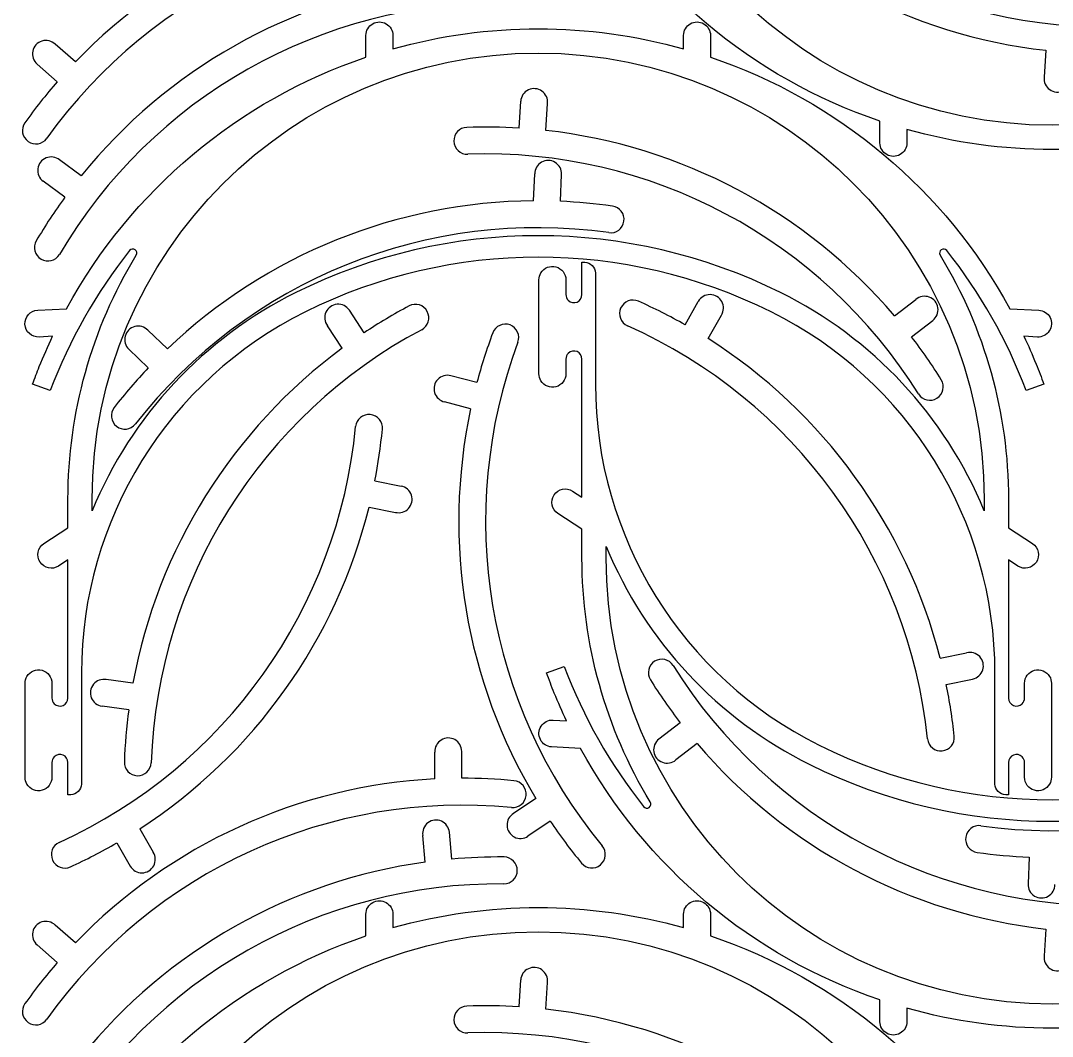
# Model space of a CAD drawing. Extents: x 3 to 3398, y -5 to 2267.
# Drawn here: x 3 to 547, y 800 to 1336 of the extents above; entities that cross this region are included whole.
import ezdxf

# ---------------------------------------------------------------- set-up
doc = ezdxf.new("R2010")
doc.units = 0
doc.layers.add('Capa_1', color=7, linetype='CONTINUOUS')

msp = doc.modelspace()

# ---------------------------------------------------------------- linework, layer by layer
at = {"layer": 'Capa_1', "color": 7}
for points in [[(185.037468, 1316.693563), (185.037468, 1328.166111)], [(366.749713, 1328.166111), (366.749713, 1316.693563)], [(31.803799, 1314.207421), (21.118837, 1323.519343)], [(543.666788, 1320.305648), (542.783736, 1306.159959)], [(22.224568, 1303.755422), (11.539609, 1313.067344)], [(265.772456, 1279.303954), (266.65551, 1293.449641)], [(279.896051, 1278.067013), (280.779103, 1292.212702)], [(456.15617, 1271.467644), (456.15617, 1282.940192)], [(34.888856, 1254.16692), (23.432966, 1262.512151)], [(273.441771, 1240.93336), (274.042184, 1255.093861)], [(287.617293, 1240.687208), (288.217706, 1254.847709)], [(26.257029, 1242.919809), (14.801142, 1251.265041)], [(298.98102, 1191.503991), (298.98102, 1198.590605), (298.98102, 1208.511893)], [(306.067635, 1202.842573), (306.067635, 1198.590605)], [(353.341208, 1175.561483), (360.335952, 1187.888437)], [(463.858192, 1180.252608), (475.091703, 1188.894859)], [(184.119047, 1171.39304), (176.281458, 1183.20204)], [(365.493172, 1168.258352), (372.487915, 1180.585308)], [(472.781479, 1169.235304), (484.01499, 1177.877556)], [(80.263004, 1162.884072), (69.994393, 1172.653202)], [(172.506124, 1163.260018), (164.668535, 1175.069018)], [(539.173556, 1169.103314), (532.096834, 1169.477289)], [(70.236981, 1152.859861), (59.968372, 1162.628992)], [(243.54036, 1145.04702), (229.845472, 1148.698094)], [(240.231898, 1131.260791), (226.53701, 1134.911865)], [(189.736599, 1093.219328), (203.646006, 1090.497446)], [(294.035074, 1087.897408), (294.035272, 1087.897805)], [(294.035272, 1087.897805), (298.98102, 1084.68292)], [(511.168957, 1083.618337), (511.168957, 1077.537937)], [(523.924863, 1083.617572), (523.924863, 1068.420243), (523.926365, 1068.445755), (536.59536, 1060.210457)], [(186.666741, 1079.378015), (200.57615, 1076.656136)], [(298.98102, 1052.60709), (298.98102, 1067.804419), (298.979518, 1067.778907), (286.310523, 1076.014205)], [(15.191586, 1060.210089), (27.860592, 1068.445386), (27.862092, 1068.419874)], [(311.736926, 1052.606324), (311.736926, 1058.686724)], [(27.861876, 978.736391), (27.861876, 1051.541742)], [(528.870611, 1048.326857), (523.924863, 1051.541742)], [(528.870809, 1048.327254), (528.870611, 1048.326857)], [(487.958236, 999.699652), (501.843362, 1002.542809)], [(34.94849, 991.933537), (34.94849, 937.634057)], [(62.097439, 986.569188), (48.047808, 988.436842)], [(491.148765, 985.885653), (505.033891, 988.72881)], [(59.8783, 972.566282), (45.828669, 974.433938)], [(283.732328, 967.121348), (290.809049, 966.747373)], [(350.78136, 965.728264), (339.547849, 957.086013)], [(359.704647, 954.71096), (348.471136, 946.068709)], [(221.39424, 936.043305), (221.376409, 950.216518)], [(235.567008, 936.415715), (235.549177, 950.588928)], [(523.924863, 944.720671), (523.924863, 937.634057), (523.924863, 927.712769)], [(29.279202, 927.712769), (27.861876, 927.712769), (27.861876, 937.634057)], [(516.838249, 933.382089), (516.838249, 937.634057)], [(274.619568, 925.768175), (262.859471, 917.857397)], [(65.677274, 909.757038), (72.779322, 897.491591)], [(282.236137, 913.810172), (270.47604, 905.899397)], [(216.227473, 892.19792), (214.974433, 906.315645)], [(230.313852, 893.804151), (229.060811, 907.921876)], [(53.589502, 902.348138), (60.69155, 890.082691)], [(534.879521, 894.832961), (534.279108, 880.67246)], [(185.037468, 853.28447), (185.037468, 864.757018)], [(366.749713, 864.757018), (366.749713, 853.28447)], [(31.803799, 849.641963), (21.118837, 858.953885)], [(543.666788, 856.896555), (542.783736, 842.750866)], [(22.224568, 839.189963), (11.539609, 848.501886)], [(265.772456, 815.894861), (266.65551, 830.040548)], [(279.896051, 814.65792), (280.779103, 828.803609)], [(456.15617, 808.058551), (456.15617, 819.531099)]]:
    msp.add_lwpolyline(points, dxfattribs=at)
for points in [[(403.767379, 1192.537755)], [(419.138504, 943.686907)]]:
    msp.add_lwpolyline(points, close=True, dxfattribs=at)
for points in [[(547.012512, 1280.784557), (417.090859, 1280.784557), (311.761626, 1386.093767), (311.736926, 1516.015417)], [(782.288099, 1516.015417), (782.263398, 1386.093767), (676.934165, 1280.784557), (547.012512, 1280.784557)], [(347.079585, 1459.27992), (398.062337, 1377.690465), (488.699797, 1329.497672), (584.849714, 1332.8553)], [(456.15617, 1282.940192), (388.731204, 1305.754935), (332.357393, 1353.101311), (298.237096, 1415.570854)], [(359.704647, 1418.120053), (406.385055, 1363.34459), (472.152518, 1328.37541), (543.666788, 1320.305648)], [(221.39424, 1400.608763), (149.520711, 1396.919895), (81.741101, 1366.030947), (31.803799, 1314.207421)], [(261.734208, 1385.568359), (165.968609, 1394.789536), (72.558106, 1352.219917), (16.68953, 1273.895065)], [(216.227473, 1356.763378), (144.948951, 1346.824355), (80.119412, 1310.145565), (34.888856, 1254.16692)], [(257.724794, 1345.296068), (161.519933, 1346.135631), (72.175073, 1295.58674), (23.345556, 1212.69067)], [(185.037468, 1328.166111), (185.037468, 1330.697914), (186.388169, 1333.037398), (188.580776, 1334.3033)], [(188.580776, 1334.3033), (190.773382, 1335.569202), (193.474785, 1335.569202), (195.667391, 1334.3033)], [(195.667391, 1334.3033), (197.859998, 1333.037398), (199.210699, 1330.697914), (199.210699, 1328.166111)], [(199.210699, 1321.079496), (249.361464, 1335.17173), (302.42572, 1335.17173), (352.576485, 1321.079496)], [(352.576485, 1328.166111), (352.576485, 1330.697914), (353.927186, 1333.037397), (356.119792, 1334.303298)], [(356.119792, 1334.303298), (358.312398, 1335.5692), (361.0138, 1335.5692), (363.206406, 1334.303298)], [(363.206406, 1334.303298), (365.399012, 1333.037397), (366.749713, 1330.697914), (366.749713, 1328.166111)], [(199.210699, 1328.166111), (199.210699, 1328.166111), (199.210699, 1321.079496), (199.210699, 1321.079496)], [(352.576485, 1321.079496), (352.576485, 1321.079496), (352.576485, 1328.166111), (352.576485, 1328.166111)], [(14.12317, 1325.193868), (11.660221, 1324.440083), (9.799687, 1322.410034), (9.262975, 1319.890858)], [(21.118837, 1323.519343), (19.264134, 1325.306627), (16.586118, 1325.947653), (14.12317, 1325.193868)], [(9.262975, 1319.890858), (8.726264, 1317.371682), (9.597783, 1314.759568), (11.539609, 1313.067344)], [(40.617785, 1083.618337), (40.642485, 1213.539988), (145.971718, 1318.849198), (275.893371, 1318.849198)], [(275.893371, 1318.849198), (405.815024, 1318.849198), (511.144257, 1213.539988), (511.168957, 1083.618337)], [(27.118159, 1184.062533), (61.238441, 1246.53226), (117.612352, 1293.878781), (185.037468, 1316.693563)], [(366.749713, 1316.693563), (434.174679, 1293.87882), (490.54849, 1246.532444), (524.668787, 1184.062901)], [(542.783736, 1306.159959), (542.49486, 1303.600495), (543.616573, 1301.08565), (545.713939, 1299.590537)], [(22.224568, 1303.755422), (16.186038, 1296.826527), (10.48807, 1289.608046), (5.150858, 1282.12556)], [(270.683041, 1299.409708), (268.357715, 1298.301932), (266.815933, 1296.020355), (266.65551, 1293.449641)], [(277.8489, 1298.782124), (275.751534, 1300.277238), (273.008367, 1300.517483), (270.683041, 1299.409708)], [(280.779103, 1292.212702), (281.067979, 1294.772166), (279.946266, 1297.287011), (277.8489, 1298.782124)], [(545.713939, 1299.590537), (547.811305, 1298.095423), (550.554472, 1297.855178), (552.879798, 1298.962953)], [(5.150858, 1282.12556), (2.879017, 1278.93924), (3.61989, 1274.514588), (6.80576, 1272.242118)], [(238.218517, 1279.682013), (234.307631, 1279.544677), (231.248333, 1276.263346), (231.384896, 1272.352432)], [(265.772456, 1279.303954), (256.59937, 1279.876598), (247.403861, 1280.002767), (238.218517, 1279.682013)], [(6.80576, 1272.242118), (9.991631, 1269.969647), (14.416429, 1270.709644), (16.68953, 1273.895065)], [(463.858192, 1180.252608), (417.177784, 1235.028071), (351.410321, 1269.997251), (279.896051, 1278.067013)], [(623.695184, 1278.554258), (573.544419, 1264.462024), (520.480163, 1264.462024), (470.329398, 1278.554258)], [(470.329398, 1278.554258), (470.329398, 1278.554258), (470.329398, 1271.467644), (470.329398, 1271.467644)], [(231.384896, 1272.352432), (231.521459, 1268.441518), (234.802184, 1265.381572), (238.713125, 1265.517361)], [(476.483254, 1139.092741), (425.500502, 1220.682196), (334.863042, 1268.874989), (238.713125, 1265.517361)], [(459.699477, 1265.330456), (457.506871, 1266.596358), (456.15617, 1268.935841), (456.15617, 1271.467644)], [(470.329398, 1271.467644), (470.329398, 1268.935841), (468.978697, 1266.596358), (466.786091, 1265.330456)], [(16.317975, 1263.570592), (13.930095, 1262.605015), (12.253571, 1260.420535), (11.938463, 1257.864168)], [(23.432966, 1262.512151), (21.429549, 1264.130986), (18.705854, 1264.536169), (16.317975, 1263.570592)], [(466.786091, 1265.330456), (464.593485, 1264.064555), (461.892083, 1264.064555), (459.699477, 1265.330456)], [(11.938463, 1257.864168), (11.623355, 1255.3078), (12.719218, 1252.781584), (14.801142, 1251.265041)], [(277.643056, 1261.32092), (275.400913, 1260.053254), (274.022464, 1257.669476), (274.042184, 1255.093861)], [(284.8352, 1261.196031), (282.638421, 1262.540777), (279.885199, 1262.588585), (277.643056, 1261.32092)], [(288.217706, 1254.847709), (288.326835, 1257.421087), (287.031979, 1259.851286), (284.8352, 1261.196031)], [(26.257029, 1242.919809), (20.84537, 1235.490988), (15.798217, 1227.803365), (11.133457, 1219.884183)], [(273.441771, 1240.93336), (201.475743, 1240.383082), (132.413287, 1212.480039), (80.263004, 1162.884072)], [(313.087291, 1224.147667), (217.815061, 1237.537304), (122.636604, 1199.082711), (63.404721, 1123.26936)], [(315.059799, 1238.183022), (305.958304, 1239.46215), (296.799983, 1240.297866), (287.617293, 1240.687208)], [(321.089835, 1230.179286), (321.634452, 1234.0545), (318.934906, 1237.637639), (315.059799, 1238.183022)], [(403.767379, 1192.537755), (323.203345, 1232.508707), (228.583394, 1232.508707), (148.01936, 1192.537755)], [(313.087291, 1224.147667), (316.962614, 1223.603816), (320.545219, 1226.304071), (321.089835, 1230.179286)], [(11.133457, 1219.884183), (9.147967, 1216.511984), (10.271654, 1212.16874), (13.643461, 1210.182584)], [(398.728003, 1182.380596), (321.338908, 1220.776336), (230.447823, 1220.776336), (153.058728, 1182.380596)], [(60.378409, 1214.734986), (42.69731, 1192.436039), (28.584036, 1167.528122), (18.542451, 1140.900489)], [(63.258772, 1215.159307), (62.337228, 1215.800611), (61.075871, 1215.614794), (60.378409, 1214.734986)], [(63.861686, 1212.310967), (64.444342, 1213.270669), (64.180317, 1214.518002), (63.258772, 1215.159307)], [(488.528197, 1215.159699), (487.606647, 1214.518402), (487.342611, 1213.271071), (487.92526, 1212.311364)], [(491.408557, 1214.735355), (490.711103, 1215.615169), (489.449747, 1215.800996), (488.528197, 1215.159699)], [(533.244497, 1140.900857), (523.202918, 1167.52849), (509.08965, 1192.436406), (491.408557, 1214.735355)], [(13.643461, 1210.182584), (17.015267, 1208.196428), (21.358733, 1209.319256), (23.345556, 1212.69067)], [(27.862092, 1083.617204), (27.862099, 1129.000766), (40.313937, 1173.51443), (63.861686, 1212.310967)], [(298.98102, 1208.511893), (298.98102, 1208.511893), (300.398343, 1208.511893), (300.398343, 1208.511893)], [(300.398343, 1208.511893), (301.901938, 1208.511893), (303.343949, 1207.914591), (304.407148, 1206.851386)], [(487.92526, 1212.311364), (511.473017, 1173.51482), (523.924858, 1129.001145), (523.924863, 1083.617572)], [(276.303855, 1199.299266), (276.303864, 1200.573958), (276.647687, 1201.82505), (277.299099, 1202.920724)], [(277.299099, 1202.920724), (278.929605, 1205.663233), (282.191794, 1206.977966), (285.268332, 1206.132499)], [(285.268332, 1206.132499), (288.34487, 1205.287032), (290.477062, 1202.489862), (290.477083, 1199.299266)], [(304.407148, 1206.851386), (305.470347, 1205.788181), (306.067642, 1204.346168), (306.067635, 1202.842573)], [(276.303855, 1149.692995), (276.303855, 1149.692995), (276.303855, 1199.299266), (276.303855, 1199.299266)], [(290.477083, 1199.299266), (290.477083, 1199.299266), (290.477083, 1191.503991), (290.477083, 1191.503991)], [(306.067635, 1198.590605), (306.067635, 1198.590605), (306.067635, 1144.291124), (306.067635, 1144.291124)], [(148.01936, 1192.537755), (99.486351, 1168.458634), (61.328409, 1127.601168), (40.617785, 1077.537937)], [(511.168957, 1077.537937), (490.458332, 1127.601168), (452.300389, 1168.458635), (403.767379, 1192.537755)], [(176.281458, 1183.20204), (174.857152, 1185.348091), (172.381157, 1186.553066), (169.813503, 1186.349753)], [(217.375305, 1182.566619), (215.538115, 1186.021851), (211.24802, 1187.333918), (207.792424, 1185.497412)], [(290.477083, 1191.503991), (290.477084, 1190.376299), (290.925058, 1189.294794), (291.722457, 1188.497395)], [(291.722457, 1188.497395), (292.938511, 1187.281341), (294.767358, 1186.917561), (296.35621, 1187.575684)], [(296.35621, 1187.575684), (297.945062, 1188.233808), (298.98102, 1189.78423), (298.98102, 1191.503991)], [(328.741621, 1187.980132), (325.166335, 1189.571115), (320.978216, 1187.962982), (319.386526, 1184.388011)], [(353.341208, 1175.561483), (345.347523, 1180.097388), (337.137963, 1184.241834), (328.741621, 1187.980132)], [(366.568594, 1191.479756), (363.992988, 1191.50345), (361.607067, 1190.128655), (360.335952, 1187.888437)], [(372.734112, 1187.774382), (371.504426, 1190.037606), (369.144201, 1191.456062), (366.568594, 1191.479756)], [(372.487915, 1180.585308), (373.86955, 1182.759104), (373.963797, 1185.511158), (372.734112, 1187.774382)], [(482.176503, 1190.139107), (479.764193, 1191.041848), (477.052063, 1190.565538), (475.091703, 1188.894859)], [(486.703854, 1184.549328), (486.321926, 1187.096545), (484.588813, 1189.236366), (482.176503, 1190.139107)], [(5.167833, 1175.805937), (4.961376, 1179.712286), (7.959169, 1183.047095), (11.865365, 1183.256416)], [(11.865365, 1183.256416), (11.865365, 1183.256416), (27.118159, 1184.062533), (27.118159, 1184.062533)], [(153.058728, 1182.380596), (80.710419, 1146.485783), (34.948481, 1072.696867), (34.94849, 991.933537)], [(163.921528, 1182.223354), (162.852712, 1179.879892), (163.138673, 1177.141144), (164.668535, 1175.069018)], [(169.813503, 1186.349753), (167.24585, 1186.146441), (164.990345, 1184.566815), (163.921528, 1182.223354)], [(207.792424, 1185.497412), (199.677308, 1181.182523), (191.776849, 1176.475505), (184.119047, 1171.39304)], [(214.446407, 1172.983159), (217.901276, 1174.821032), (219.212494, 1179.111387), (217.375305, 1182.566619)], [(319.386526, 1184.388011), (317.794837, 1180.81304), (319.402141, 1176.624602), (322.976797, 1175.032206)], [(516.838249, 991.933537), (516.838256, 1072.696869), (471.076315, 1146.485785), (398.728003, 1182.380596)], [(484.01499, 1177.877556), (486.056459, 1179.448093), (487.085782, 1182.002112), (486.703854, 1184.549328)], [(524.668787, 1184.062901), (524.668787, 1184.062901), (539.92159, 1183.256813), (539.92159, 1183.256813)], [(539.92159, 1183.256813), (542.449869, 1183.123189), (544.714808, 1181.650895), (545.863227, 1179.39453)], [(12.6134, 1169.102945), (8.706902, 1168.899352), (5.37429, 1171.899589), (5.167833, 1175.805937)], [(261.043987, 1175.451799), (257.378507, 1176.822256), (253.296014, 1174.962233), (251.924832, 1171.297024)], [(545.863227, 1179.39453), (547.011645, 1177.138164), (546.86907, 1174.440522), (545.489209, 1172.31778)], [(63.078425, 1174.631281), (60.584941, 1173.985645), (58.637628, 1172.038684), (57.991543, 1169.545317)], [(69.994393, 1172.653202), (68.219415, 1174.519687), (65.571909, 1175.276916), (63.078425, 1174.631281)], [(214.446407, 1172.983159), (129.499323, 1127.815991), (75.101376, 1040.761078), (71.743745, 944.611162)], [(251.924832, 1171.297024), (248.706101, 1162.688124), (245.907971, 1153.927774), (243.54036, 1145.04702)], [(265.200565, 1166.333465), (266.570297, 1169.999216), (264.709466, 1174.081341), (261.043987, 1175.451799)], [(481.262268, 957.170945), (471.205737, 1052.852429), (410.867657, 1135.900672), (322.976797, 1175.032206)], [(545.489209, 1172.31778), (544.109348, 1170.195038), (541.701835, 1168.96969), (539.173556, 1169.103314)], [(19.690137, 1169.476892), (19.690137, 1169.476892), (12.6134, 1169.102945), (12.6134, 1169.102945)], [(12.734638, 1153.538416), (14.889587, 1158.921126), (17.209178, 1164.236451), (19.690137, 1169.476892)], [(57.991543, 1169.545317), (57.345457, 1167.051949), (58.102208, 1164.404307), (59.968372, 1162.628992)], [(265.200565, 1166.333465), (231.507631, 1076.217616), (248.450308, 974.97217), (309.646453, 900.735307)], [(487.958236, 999.699652), (470.014145, 1069.394856), (426.232221, 1129.655505), (365.493172, 1168.258352)], [(488.502864, 1146.603465), (483.632404, 1154.397822), (478.385745, 1161.950691), (472.781479, 1169.235304)], [(532.096834, 1169.477289), (534.375444, 1164.664226), (536.517973, 1159.787909), (538.521871, 1154.854145)], [(172.506124, 1163.260018), (114.60783, 1120.514264), (75.136127, 1057.346335), (62.097439, 986.569188)], [(291.722457, 1160.494781), (290.925079, 1159.697403), (290.477106, 1158.615933), (290.477083, 1157.488271)], [(296.356171, 1161.416508), (294.767327, 1162.07461), (292.9385, 1161.710825), (291.722457, 1160.494781)], [(298.98102, 1157.488271), (298.980986, 1159.208016), (297.945015, 1160.758406), (296.356171, 1161.416508)], [(290.477083, 1157.488271), (290.477083, 1157.488271), (290.477083, 1149.692995), (290.477083, 1149.692995)], [(298.98102, 1084.68292), (298.98102, 1084.68292), (298.98102, 1157.488271), (298.98102, 1157.488271)], [(538.521871, 1154.854145), (539.944562, 1151.351377), (541.297034, 1147.820498), (542.578475, 1144.263626)], [(9.208475, 1144.263257), (10.329655, 1147.375314), (11.505223, 1150.467507), (12.734638, 1153.538416)], [(70.236981, 1152.859861), (63.901964, 1146.200958), (57.894553, 1139.237889), (52.23604, 1131.995331)], [(229.845472, 1148.698094), (227.356714, 1149.361617), (224.703862, 1148.623446), (222.915522, 1146.769795)], [(277.299099, 1146.07148), (276.647677, 1147.167171), (276.303854, 1148.418284), (276.303855, 1149.692995)], [(290.477083, 1149.692995), (290.477087, 1146.502389), (288.344904, 1143.705196), (285.268359, 1142.859713)], [(18.542451, 1140.900489), (18.542451, 1140.900489), (9.208475, 1144.263257), (9.208475, 1144.263257)], [(222.915522, 1146.769795), (221.127183, 1144.916145), (220.484601, 1142.238532), (221.236929, 1139.775164)], [(285.268359, 1142.859713), (282.191814, 1142.014231), (278.92961, 1143.328963), (277.299099, 1146.07148)], [(306.067635, 1144.291124), (306.067627, 1063.527793), (351.829568, 989.738876), (424.17788, 953.844066)], [(486.247679, 1136.839487), (489.566338, 1138.913226), (490.575947, 1143.284396), (488.502864, 1146.603465)], [(542.578475, 1144.263626), (542.578475, 1144.263626), (533.244497, 1140.900857), (533.244497, 1140.900857)], [(221.236929, 1139.775164), (221.989258, 1137.311796), (224.01818, 1135.450078), (226.53701, 1134.911865)], [(476.483254, 1139.092741), (478.55765, 1135.774492), (482.929019, 1134.765747), (486.247679, 1136.839487)], [(52.23604, 1131.995331), (49.827376, 1128.91114), (50.374543, 1124.458383), (53.458257, 1122.049109)], [(187.333025, 1128.220054), (183.437745, 1128.595136), (179.975756, 1125.74188), (179.599904, 1121.846674)], [(193.707934, 1120.488193), (194.082246, 1124.383547), (191.228306, 1127.844972), (187.333025, 1128.220054)], [(240.231898, 1131.260791), (225.192833, 1060.881544), (237.486611, 987.41682), (274.619568, 925.768175)], [(23.221634, 902.612426), (110.767664, 942.509452), (170.378724, 1026.081075), (179.599904, 1121.846674)], [(53.458257, 1122.049109), (56.541972, 1119.639836), (60.994837, 1120.186122), (63.404721, 1123.26936)], [(189.736599, 1093.219328), (191.501672, 1102.239192), (192.827016, 1111.339564), (193.707934, 1120.488193)], [(209.029385, 1085.726426), (208.234603, 1088.176453), (206.173788, 1090.00285), (203.646006, 1090.497446)], [(284.245663, 1085.808678), (286.375069, 1089.084489), (290.754082, 1090.018822), (294.035074, 1087.897408)], [(27.862092, 1068.419874), (27.862092, 1068.419874), (27.862092, 1083.617203), (27.862092, 1083.617204)], [(40.617785, 1077.537937), (40.617785, 1077.537937), (40.617785, 1083.618337), (40.617785, 1083.618337)], [(207.471838, 1078.703788), (209.227922, 1080.588059), (209.824167, 1083.2764), (209.029385, 1085.726426)], [(286.310523, 1076.014205), (283.039913, 1078.15159), (282.116257, 1082.532867), (284.245663, 1085.808678)], [(65.677274, 909.757038), (126.077141, 948.888456), (169.331532, 1009.528875), (186.666741, 1079.378015)], [(200.57615, 1076.656136), (203.076012, 1076.035654), (205.715755, 1076.819517), (207.471838, 1078.703788)], [(13.120959, 1050.411857), (10.990092, 1053.68992), (11.916652, 1058.074414), (15.191586, 1060.210089)], [(311.736926, 1058.686724), (332.447551, 1008.623494), (370.605494, 967.766027), (419.138504, 943.686907)], [(536.59536, 1060.210457), (539.865971, 1058.073072), (540.789626, 1053.691794), (538.66022, 1050.415984)], [(22.916142, 1048.326857), (19.634956, 1046.200802), (15.251827, 1047.133794), (13.120959, 1050.411857)], [(27.861876, 1051.541742), (27.861876, 1051.541742), (22.916142, 1048.326857), (22.916142, 1048.326857)], [(334.980624, 923.913298), (311.432866, 962.709842), (298.981026, 1007.223517), (298.98102, 1052.60709)], [(547.012512, 817.375464), (417.090859, 817.375464), (311.761626, 922.684674), (311.736926, 1052.606324)], [(523.924863, 1051.541742), (523.924863, 1051.541742), (523.924863, 978.736391), (523.924863, 978.736391)], [(538.66022, 1050.415984), (536.530814, 1047.140173), (532.151801, 1046.205839), (528.870809, 1048.327254)], [(782.288099, 1052.606324), (782.263398, 922.684674), (676.934165, 817.375464), (547.012512, 817.375464)], [(509.409523, 911.372503), (604.681753, 897.982866), (699.86021, 936.437459), (759.092094, 1012.250809)], [(508.75658, 1000.55536), (506.984146, 1002.424225), (504.3377, 1003.18504), (501.843362, 1002.542809)], [(337.315161, 998.124081), (333.996501, 996.050342), (332.986892, 991.679172), (335.059975, 988.360103)], [(347.079585, 995.870827), (345.005189, 999.189076), (340.63382, 1000.197821), (337.315161, 998.124081)], [(510.375339, 993.546639), (511.148691, 996.003488), (510.529014, 998.686494), (508.75658, 1000.55536)], [(6.179953, 990.153181), (7.810463, 992.895701), (11.072669, 994.210434), (14.149215, 993.364952)], [(14.149215, 993.364952), (17.225761, 992.519469), (19.357944, 989.722274), (19.357939, 986.531666)], [(280.327408, 991.961036), (280.327408, 991.961036), (289.661386, 995.323805), (289.661386, 995.323805)], [(284.384013, 981.370517), (282.961322, 984.873284), (281.608849, 988.404164), (280.327408, 991.961036)], [(289.661386, 995.323805), (299.702965, 968.696172), (313.816234, 943.788256), (331.497326, 921.489307)], [(347.079585, 995.870827), (398.062337, 914.281372), (488.699797, 866.088579), (584.849714, 869.446207)], [(505.033891, 988.72881), (507.557229, 989.245479), (509.601987, 991.08979), (510.375339, 993.546639)], [(516.838249, 937.634057), (516.838249, 937.634057), (516.838249, 991.933537), (516.838249, 991.933537)], [(532.4288, 986.531666), (532.428796, 989.722273), (534.560979, 992.519466), (537.637524, 993.364948)], [(537.637524, 993.364948), (540.714069, 994.210431), (543.976273, 992.895699), (545.606784, 990.153181)], [(5.18471, 986.531666), (5.184708, 987.806378), (5.528532, 989.05749), (6.179953, 990.153181)], [(5.18471, 936.925396), (5.18471, 936.925396), (5.18471, 986.531666), (5.18471, 986.531666)], [(19.357939, 986.531666), (19.357939, 986.531666), (19.357939, 978.736391), (19.357939, 978.736391)], [(41.289987, 985.972037), (39.652211, 983.984074), (39.221197, 981.264348), (40.164067, 978.867411)], [(48.047808, 988.436842), (45.514729, 988.903553), (42.927763, 987.96), (41.289987, 985.972037)], [(335.059975, 988.360103), (339.930435, 980.565746), (345.177095, 973.012877), (350.78136, 965.728264)], [(495.357907, 958.65249), (494.397188, 967.79308), (492.992481, 976.881538), (491.148765, 985.885653)], [(532.4288, 978.736391), (532.4288, 978.736391), (532.4288, 986.531666), (532.4288, 986.531666)], [(545.606784, 990.153181), (546.258206, 989.05749), (546.60203, 987.806378), (546.602028, 986.531666)], [(546.602028, 986.531666), (546.602028, 986.531666), (546.602028, 936.925396), (546.602028, 936.925396)], [(290.809049, 966.747373), (288.530439, 971.560436), (286.38791, 976.436752), (284.384013, 981.370517)], [(19.357939, 978.736391), (19.357963, 977.608728), (19.805936, 976.527258), (20.603315, 975.729881)], [(20.603315, 975.729881), (21.819359, 974.513839), (23.648184, 974.150055), (25.237027, 974.808157)], [(25.237027, 974.808157), (26.82587, 975.466258), (27.861841, 977.016647), (27.861876, 978.736391)], [(40.164067, 978.867411), (41.106938, 976.470475), (43.275408, 974.773294), (45.828669, 974.433938)], [(523.924863, 978.736391), (523.924897, 977.016646), (524.960869, 975.466255), (526.549713, 974.808153)], [(526.549713, 974.808153), (528.138556, 974.150051), (529.967383, 974.513837), (531.183427, 975.729881)], [(531.183427, 975.729881), (531.980805, 976.527258), (532.428777, 977.608728), (532.4288, 978.736391)], [(59.8783, 972.566282), (58.667168, 963.455487), (57.899861, 954.291178), (57.579096, 945.105835)], [(277.042657, 956.830132), (275.894239, 959.086498), (276.036813, 961.78414), (277.416674, 963.906882)], [(277.416674, 963.906882), (278.796535, 966.029624), (281.204048, 967.254972), (283.732328, 967.121348)], [(231.89298, 956.783665), (229.639635, 958.031308), (226.886947, 957.958977), (224.702234, 956.594717)], [(489.050713, 950.865292), (492.942572, 951.274352), (495.766197, 954.76055), (495.357907, 958.65249)], [(224.702234, 956.594717), (222.51752, 955.230457), (221.244362, 952.788821), (221.376409, 950.216518)], [(235.549177, 950.588928), (235.545953, 953.164616), (234.146326, 955.536021), (231.89298, 956.783665)], [(282.984293, 952.967849), (280.456014, 953.101472), (278.191075, 954.573766), (277.042657, 956.830132)], [(298.237096, 952.161761), (298.237096, 952.161761), (282.984293, 952.967849), (282.984293, 952.967849)], [(339.547849, 957.086013), (337.506381, 955.515475), (336.477058, 952.961456), (336.858985, 950.41424)], [(359.704647, 954.71096), (406.385055, 899.935497), (472.152518, 864.966317), (543.666788, 856.896555)], [(424.17788, 953.844066), (501.566976, 915.448326), (592.45806, 915.448326), (669.847156, 953.844066)], [(481.262268, 957.170945), (481.672098, 953.279168), (485.158854, 950.456232), (489.050713, 950.865292)], [(20.603315, 947.727266), (19.805915, 946.929868), (19.35794, 945.848364), (19.357939, 944.720671)], [(25.237066, 948.648974), (23.648216, 949.307098), (21.81937, 948.943319), (20.603315, 947.727266)], [(27.861876, 944.720671), (27.861875, 946.440431), (26.825917, 947.990851), (25.237066, 948.648974)], [(456.15617, 819.531099), (388.731204, 842.345842), (332.357393, 889.692218), (298.237096, 952.161761)], [(336.858985, 950.41424), (337.240913, 947.867024), (338.974027, 945.727202), (341.386336, 944.824461)], [(526.549673, 948.648977), (524.960822, 947.990854), (523.924863, 946.440432), (523.924863, 944.720671)], [(531.183427, 947.727266), (529.967372, 948.943321), (528.138525, 949.307101), (526.549673, 948.648977)], [(532.4288, 944.720671), (532.4288, 945.848363), (531.980825, 946.929868), (531.183427, 947.727266)], [(19.357939, 944.720671), (19.357939, 944.720671), (19.357939, 936.925396), (19.357939, 936.925396)], [(27.861876, 937.634057), (27.861876, 937.634057), (27.861876, 944.720671), (27.861876, 944.720671)], [(57.579096, 945.105835), (57.443288, 941.194895), (60.50322, 937.914155), (64.414133, 937.777574)], [(64.414133, 937.777574), (68.325046, 937.640993), (71.606391, 940.700276), (71.743745, 944.611162)], [(341.386336, 944.824461), (343.798646, 943.92172), (346.510776, 944.39803), (348.471136, 946.068709)], [(419.138504, 943.686907), (499.702538, 903.715955), (594.32249, 903.715955), (674.886523, 943.686907)], [(532.4288, 936.925396), (532.4288, 936.925396), (532.4288, 944.720671), (532.4288, 944.720671)], [(6.179953, 933.303937), (5.528541, 934.399612), (5.184719, 935.650703), (5.18471, 936.925396)], [(19.357939, 936.925396), (19.357919, 933.734799), (17.225727, 930.937627), (14.149187, 930.092159)], [(34.94849, 937.634057), (34.94849, 937.634057), (34.94849, 933.382089), (34.94849, 933.382089)], [(263.092625, 935.110938), (253.943998, 935.991846), (244.75794, 936.427286), (235.567008, 936.415715)], [(537.637551, 930.092163), (534.561013, 930.93763), (532.428822, 933.7348), (532.4288, 936.925396)], [(546.602028, 936.925396), (546.602019, 935.650703), (546.258196, 934.399612), (545.606784, 933.303937)], [(14.149187, 930.092159), (11.072648, 929.246692), (7.810458, 930.561427), (6.179953, 933.303937)], [(221.39424, 936.043305), (149.520711, 932.354436), (81.741101, 901.465488), (31.803799, 849.641963)], [(34.94849, 933.382089), (34.948498, 931.878495), (34.351203, 930.436481), (33.288005, 929.373277)], [(269.46604, 927.377845), (269.841104, 931.273127), (266.987833, 934.735103), (263.092625, 935.110938)], [(518.498735, 929.373276), (517.435536, 930.43648), (516.838241, 931.878494), (516.838249, 933.382089)], [(545.606784, 933.303937), (543.976278, 930.561429), (540.714089, 929.246696), (537.637551, 930.092163)], [(261.734208, 921.002901), (165.968609, 930.224077), (72.558106, 887.654459), (16.68953, 809.329607)], [(33.288005, 929.373277), (32.224806, 928.310072), (30.782796, 927.71277), (29.279202, 927.712769)], [(261.734208, 921.002901), (265.629565, 920.628607), (269.090976, 923.482563), (269.46604, 927.377845)], [(522.50754, 927.712769), (521.003945, 927.712769), (519.561935, 928.310071), (518.498735, 929.373276)], [(523.924863, 927.712769), (523.924863, 927.712769), (522.50754, 927.712769), (522.50754, 927.712769)], [(331.497326, 921.489307), (332.194781, 920.609493), (333.456137, 920.423666), (334.377687, 921.064963)], [(334.377687, 921.064963), (335.299237, 921.70626), (335.563272, 922.953591), (334.980624, 923.913298)], [(224.878621, 913.774382), (222.525111, 914.820886), (219.789202, 914.508917), (217.731705, 912.959438)], [(262.859471, 917.857397), (260.653055, 916.528475), (259.34075, 914.10762), (259.431392, 911.5335)], [(217.731705, 912.959438), (215.674208, 911.40996), (214.618697, 908.866651), (214.974433, 906.315645)], [(229.060811, 907.921876), (228.833114, 910.487482), (227.232131, 912.727878), (224.878621, 913.774382)], [(259.431392, 911.5335), (259.522034, 908.95938), (261.001369, 906.636827), (263.295795, 905.466393)], [(282.236137, 913.810172), (287.366049, 906.18407), (292.863824, 898.811975), (298.709978, 891.720014)], [(509.409523, 911.372503), (505.534201, 911.916353), (501.951596, 909.216098), (501.406979, 905.340884)], [(263.295795, 905.466393), (265.590222, 904.295959), (268.338895, 904.461717), (270.47604, 905.899397)], [(501.406979, 905.340884), (500.862362, 901.465669), (503.561908, 897.88253), (507.437015, 897.337147)], [(23.221634, 902.612426), (19.66101, 900.988895), (18.090317, 896.786591), (19.713143, 893.225646)], [(29.099229, 889.715299), (37.462627, 893.526724), (45.635706, 897.74265), (53.589502, 902.348138)], [(308.684971, 890.760504), (311.704573, 893.24966), (312.135012, 897.715212), (309.646453, 900.735307)], [(19.713143, 893.225646), (21.33597, 889.664701), (25.537963, 888.093177), (29.099229, 889.715299)], [(73.088173, 890.304996), (74.298061, 892.578836), (74.17983, 895.329935), (72.779322, 897.491591)], [(257.848445, 894.903355), (248.657854, 894.983555), (239.468802, 894.616721), (230.313852, 893.804151)], [(264.871591, 887.755169), (264.905731, 891.668317), (261.761586, 894.86844), (257.848445, 894.903355)], [(507.437015, 897.337147), (516.53851, 896.05802), (525.696831, 895.222304), (534.879521, 894.832961)], [(216.227473, 892.19792), (144.948951, 882.258896), (80.119412, 845.580107), (34.888856, 789.601462)], [(60.69155, 890.082691), (61.982186, 887.853691), (64.380002, 886.499808), (66.955278, 886.545989)], [(66.955278, 886.545989), (69.530554, 886.592171), (71.878286, 888.031155), (73.088173, 890.304996)], [(257.724794, 880.730609), (261.637949, 880.697243), (264.83745, 883.842021), (264.871591, 887.755169)], [(298.709978, 891.720014), (301.199731, 888.700904), (305.665368, 888.271348), (308.684971, 890.760504)], [(257.724794, 880.730609), (161.519933, 881.570173), (72.175073, 831.021281), (23.345556, 748.125211)], [(534.279108, 880.67246), (534.169979, 878.099083), (535.464835, 875.668884), (537.661614, 874.324138)], [(544.853758, 874.199249), (547.095901, 875.466915), (548.47435, 877.850693), (548.454631, 880.426308)], [(185.037468, 864.757018), (185.037468, 867.288822), (186.388169, 869.628305), (188.580776, 870.894207)], [(188.580776, 870.894207), (190.773382, 872.160109), (193.474785, 872.160109), (195.667391, 870.894207)], [(195.667391, 870.894207), (197.859998, 869.628305), (199.210699, 867.288822), (199.210699, 864.757018)], [(199.210699, 857.670403), (249.361464, 871.762637), (302.42572, 871.762637), (352.576485, 857.670403)], [(352.576485, 864.757018), (352.576485, 867.288821), (353.927186, 869.628304), (356.119792, 870.894206)], [(356.119792, 870.894206), (358.312398, 872.160107), (361.0138, 872.160107), (363.206406, 870.894206)], [(363.206406, 870.894206), (365.399012, 869.628304), (366.749713, 867.288821), (366.749713, 864.757018)], [(537.661614, 874.324138), (539.858393, 872.979392), (542.611616, 872.931584), (544.853758, 874.199249)], [(14.12317, 860.62841), (11.660221, 859.874625), (9.799687, 857.844576), (9.262975, 855.3254)], [(21.118837, 858.953885), (19.264134, 860.741169), (16.586118, 861.382195), (14.12317, 860.62841)], [(199.210699, 864.757018), (199.210699, 864.757018), (199.210699, 857.670403), (199.210699, 857.670403)], [(352.576485, 857.670403), (352.576485, 857.670403), (352.576485, 864.757018), (352.576485, 864.757018)], [(9.262975, 855.3254), (8.726264, 852.806224), (9.597783, 850.19411), (11.539609, 848.501886)], [(40.617785, 620.209244), (40.642485, 750.130895), (145.971718, 855.440105), (275.893371, 855.440105)], [(275.893371, 855.440105), (405.815024, 855.440105), (511.144257, 750.130895), (511.168957, 620.209244)], [(27.118159, 720.65344), (61.238441, 783.123167), (117.612352, 830.469688), (185.037468, 853.28447)], [(366.749713, 853.28447), (434.174679, 830.469727), (490.54849, 783.123351), (524.668787, 720.653808)], [(22.224568, 839.189963), (16.186038, 832.261069), (10.48807, 825.042588), (5.150858, 817.560102)], [(542.783736, 842.750866), (542.49486, 840.191402), (543.616573, 837.676557), (545.713939, 836.181444)], [(270.683041, 836.000615), (268.357715, 834.892839), (266.815933, 832.611263), (266.65551, 830.040548)], [(277.8489, 835.373031), (275.751534, 836.868145), (273.008367, 837.10839), (270.683041, 836.000615)], [(280.779103, 828.803609), (281.067979, 831.363073), (279.946266, 833.877918), (277.8489, 835.373031)], [(545.713939, 836.181444), (547.811305, 834.68633), (550.554472, 834.446085), (552.879798, 835.55386)], [(5.150858, 817.560102), (2.879017, 814.373782), (3.61989, 809.94913), (6.80576, 807.676659)], [(265.772456, 815.894861), (256.59937, 816.467505), (247.403861, 816.593674), (238.218517, 816.27292)], [(238.218517, 816.27292), (234.307631, 816.135584), (231.248333, 812.854253), (231.384896, 808.943339)], [(463.858192, 716.843515), (417.177784, 771.618978), (351.410321, 806.588158), (279.896051, 814.65792)], [(623.695184, 815.145165), (573.544419, 801.052931), (520.480163, 801.052931), (470.329398, 815.145165)], [(470.329398, 815.145165), (470.329398, 815.145165), (470.329398, 808.058551), (470.329398, 808.058551)], [(6.80576, 807.676659), (9.991631, 805.404189), (14.416429, 806.144186), (16.68953, 809.329607)], [(231.384896, 808.943339), (231.521459, 805.032426), (234.802184, 801.972479), (238.713125, 802.108268)], [(476.483254, 675.683648), (425.500502, 757.273103), (334.863042, 805.465896), (238.713125, 802.108268)], [(459.699477, 801.921363), (457.506871, 803.187265), (456.15617, 805.526748), (456.15617, 808.058551)], [(470.329398, 808.058551), (470.329398, 805.526748), (468.978697, 803.187265), (466.786091, 801.921363)], [(466.786091, 801.921363), (464.593485, 800.655462), (461.892083, 800.655462), (459.699477, 801.921363)]]:
    msp.add_open_spline(points, degree=3, dxfattribs=at)

doc.saveas('drawing.dxf')
